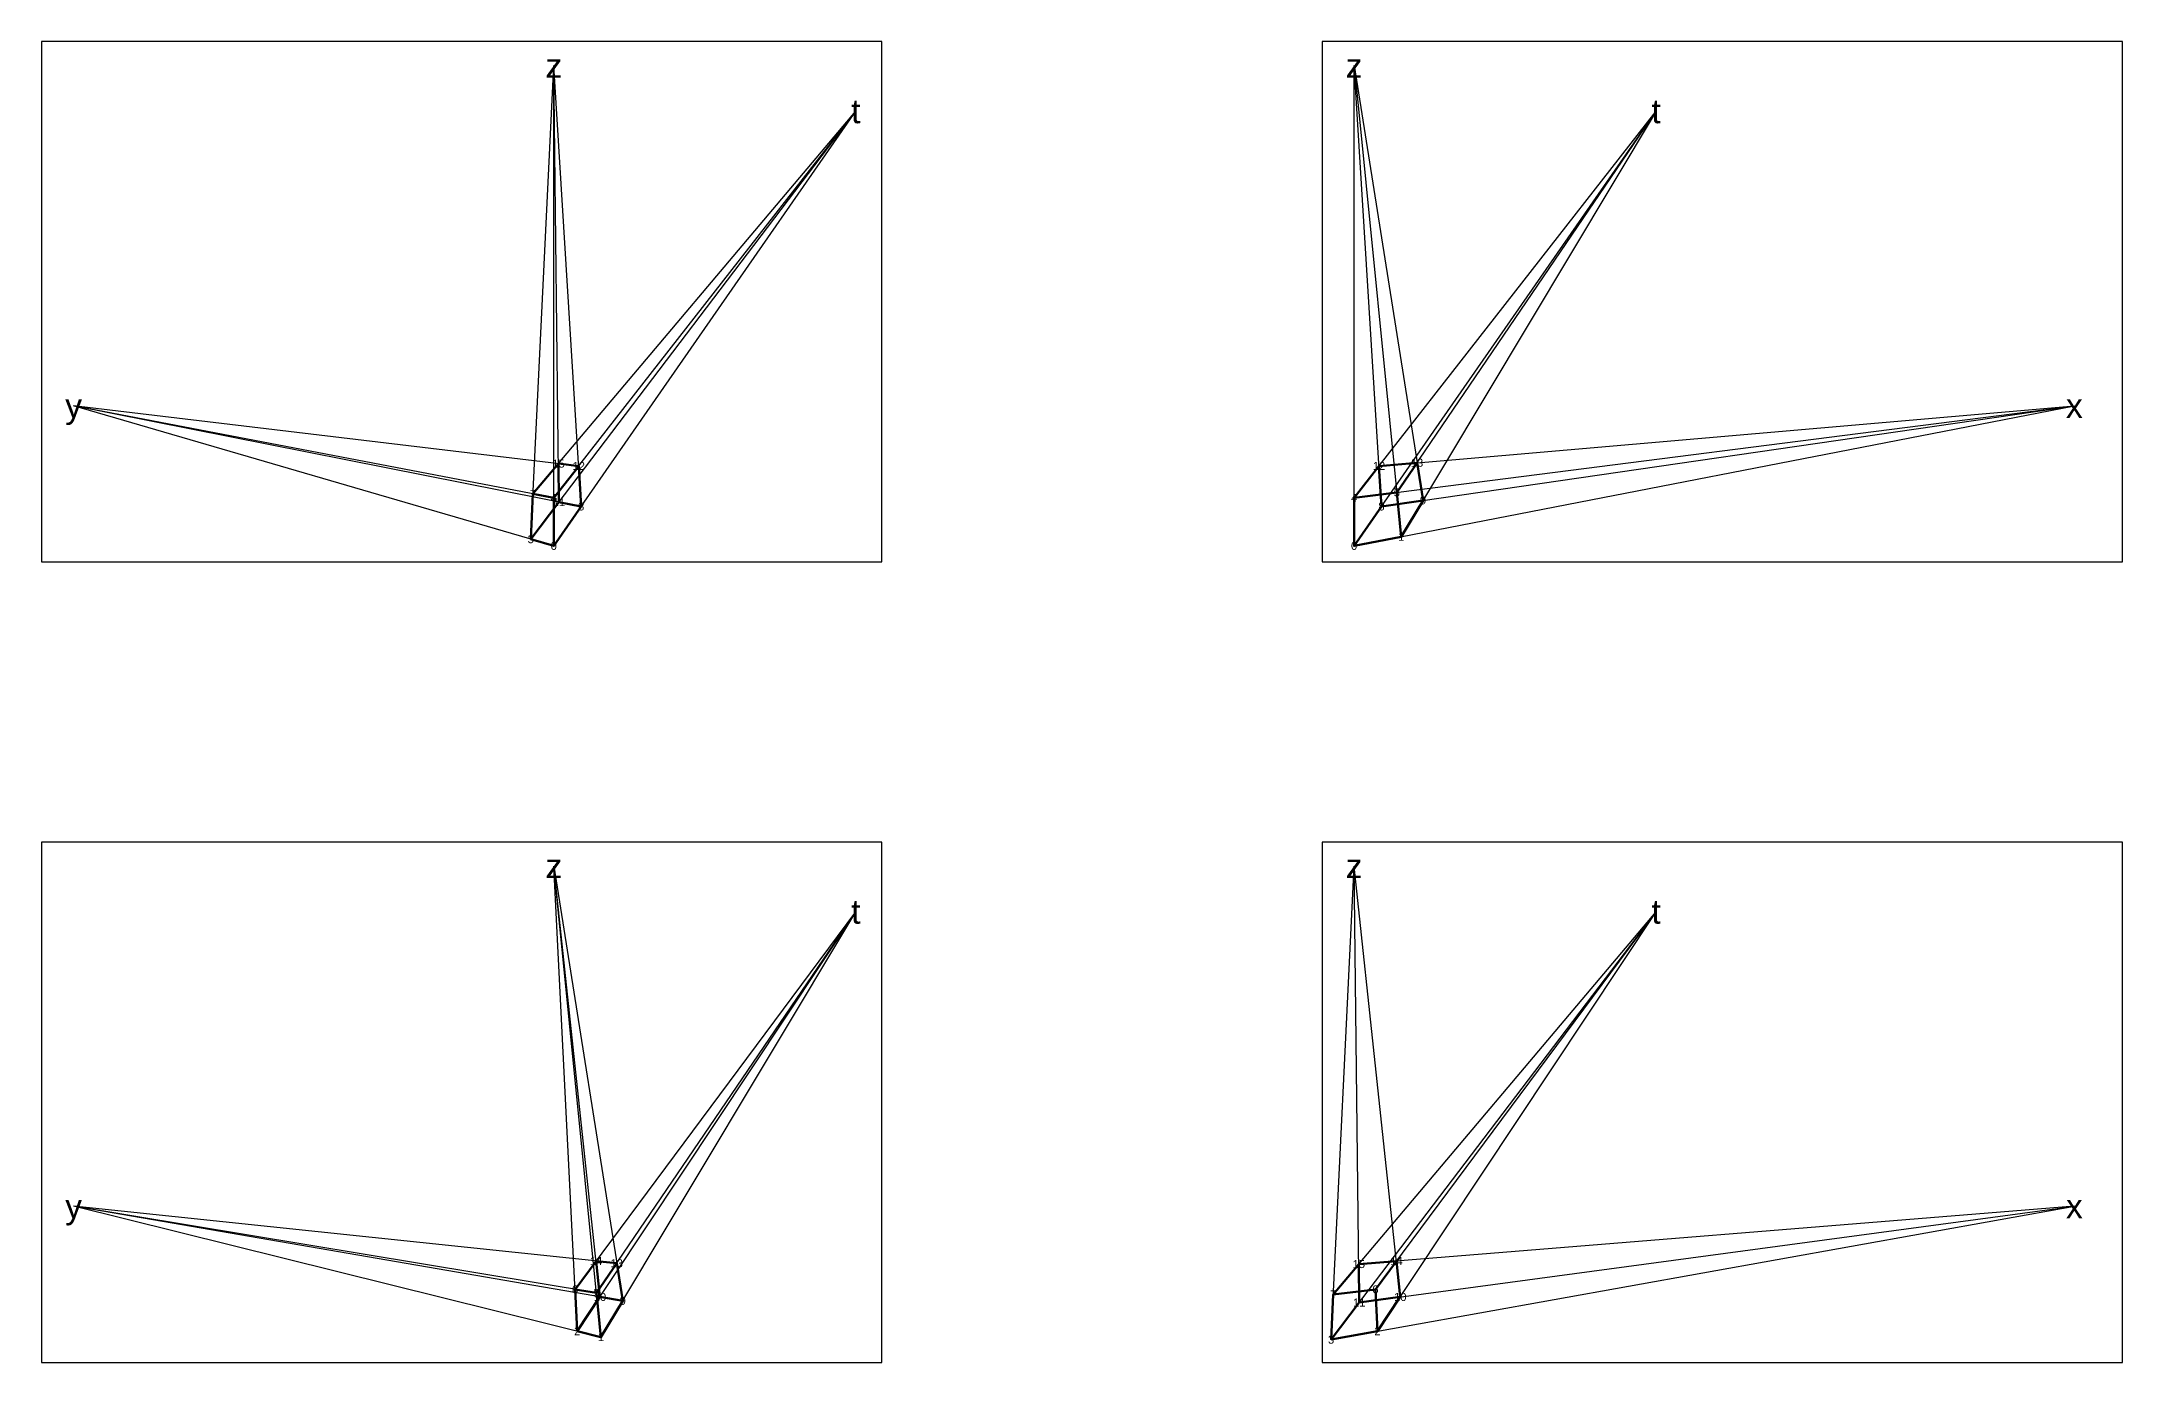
# Model space of a CAD drawing. Header units: millimetres. Extents: x -6400 to 79100, y -20150 to 6300.
# Drawn here: x 13600 to 39600, y -10200 to 6300 of the extents above; entities that cross this region are included whole.
import ezdxf
from ezdxf.enums import TextEntityAlignment as Align

# ---------------------------------------------------------------- set-up
doc = ezdxf.new("R2010")
doc.units = ezdxf.units.MM
for name, color, linetype in [('t', 6, 'Continuous'), ('x', 1, 'Continuous'), ('y', 3, 'Continuous'), ('z', 5, 'Continuous')]:
    doc.layers.add(name, color=color, linetype=linetype)
doc.styles.get("Standard").update_dxf_attribs({"font": 'arial.ttf'})

msp = doc.modelspace()

# ---------------------------------------------------------------- linework, layer by layer
at = {"color": 1}
msp.add_line((30311, 998), (39000, 1750), dxfattribs=at)
for points in [[(13600, -200), (24100, -200), (24100, 6300), (13600, 6300)], [(29600, -200), (39600, -200), (39600, 6300), (29600, 6300)], [(13600, -10200), (24100, -10200), (24100, -3700), (13600, -3700)], [(29600, -10200), (39600, -10200), (39600, -3700), (29600, -3700)]]:
    msp.add_lwpolyline(points, close=True)
at = {"layer": 't'}
for p, q in [((19712, 84), (23773, 5430)), ((19740, 650), (23773, 5430)), ((20000, 0), (23773, 5430)), ((20000, 600), (23773, 5430)), ((30000, 0), (33773, 5430)), ((30000, 600), (33773, 5430)), ((30534, 668), (33773, 5430)), ((33773, 5430), (30589, 115)), ((20266, -9288), (23773, -4570)), ((20292, -9812), (23773, -4570)), ((20534, -9332), (23773, -4570)), ((20589, -9885), (23773, -4570)), ((29712, -9916), (33773, -4570)), ((29740, -9350), (33773, -4570)), ((30266, -9288), (33773, -4570)), ((30292, -9812), (33773, -4570))]:
    msp.add_line(p, q, dxfattribs=at)
at = {"layer": 'x'}
for p, q in [((30000, 0), (39000, 1750)), ((30000, 600), (39000, 1750)), ((30342, 493), (39000, 1750)), ((29712, -9916), (39000, -8250)), ((39000, -8250), (30059, -8972)), ((30064, -9452), (39000, -8250))]:
    msp.add_line(p, q, dxfattribs=at)
at = {"layer": 'x', "lineweight": 50}
for points in [[(19712, 84), (20064, 548), (20059, 1028), (19740, 650)], [(20000, 0), (20342, 493), (20311, 998), (20000, 600)], [(20064, 548), (20342, 493), (20311, 998), (20059, 1028)], [(19712, 84), (20000, 0), (20000, 600), (19740, 650)], [(20292, -9812), (20577, -9383), (20529, -8934), (20266, -9288)], [(20529, -8934), (20786, -8961), (20861, -9432), (20577, -9383)], [(20589, -9885), (20861, -9432), (20786, -8961), (20534, -9332)], [(20292, -9812), (20589, -9885), (20534, -9332), (20266, -9288)]]:
    msp.add_lwpolyline(points, close=True, dxfattribs=at)
at = {"layer": 'y'}
for p, q in [((20000, 600), (14000, 1750)), ((20000, 0), (14000, 1750)), ((20342, 493), (14000, 1750)), ((20311, 998), (14000, 1750)), ((20534, -9332), (14000, -8250)), ((20589, -9885), (14000, -8250)), ((20861, -9432), (14000, -8250)), ((20786, -8961), (14000, -8250))]:
    msp.add_line(p, q, dxfattribs=at)
at = {"layer": 'y', "lineweight": 50}
for points in [[(30000, 600), (30534, 668), (30786, 1039), (30311, 998)], [(30000, 600), (30000, 0), (30342, 493), (30311, 998)], [(30861, 568), (30589, 115), (30534, 668), (30786, 1039)], [(30000, 0), (30589, 115), (30861, 568), (30342, 493)], [(29712, -9916), (30064, -9452), (30059, -8972), (29740, -9350)], [(30064, -9452), (30577, -9383), (30529, -8934), (30059, -8972)], [(30292, -9812), (30577, -9383), (30529, -8934), (30266, -9288)], [(29712, -9916), (30292, -9812), (30266, -9288), (29740, -9350)]]:
    msp.add_lwpolyline(points, close=True, dxfattribs=at)
at = {"layer": 'z'}
for p, q in [((19712, 84), (20000, 6000)), ((20000, 0), (20000, 6000)), ((20064, 548), (20000, 6000)), ((20342, 493), (20000, 6000)), ((30000, 6000), (30589, 115)), ((30000, 0), (30000, 6000)), ((30342, 493), (30000, 6000)), ((30000, 6000), (30861, 568)), ((20589, -9885), (20000, -4000)), ((20577, -9383), (20000, -4000)), ((20292, -9812), (20000, -4000)), ((20000, -4000), (20861, -9432)), ((29712, -9916), (30000, -4000)), ((30064, -9452), (30000, -4000)), ((30577, -9383), (30000, -4000))]:
    msp.add_line(p, q, dxfattribs=at)

# ---------------------------------------------------------------- texts
for s, p in [('15', (20059, 1028)), ('12', (20311, 998)), ('12', (30311, 998)), ('13', (30786, 1039)), ('7', (19740, 650)), ('4', (20000, 600)), ('11', (20064, 548)), ('8', (20342, 493)), ('4', (30000, 600)), ('8', (30342, 493)), ('5', (30534, 668)), ('9', (30861, 568)), ('3', (19712, 84)), ('0', (20000, 0)), ('0', (30000, 0)), ('1', (30589, 115)), ('14', (20529, -8934)), ('13', (20786, -8961)), ('15', (30059, -8972)), ('14', (30529, -8934)), ('6', (20266, -9288)), ('5', (20534, -9332)), ('10', (20577, -9383)), ('7', (29740, -9350)), ('6', (30266, -9288)), ('10', (30577, -9383)), ('9', (20861, -9432)), ('11', (30064, -9452)), ('2', (20292, -9812)), ('1', (20589, -9885)), ('3', (29712, -9916)), ('2', (30292, -9812))]:
    msp.add_text(s, height=100).set_placement(p, align=Align.MIDDLE_CENTER)
at = {"layer": 't'}
for p in [(23773, 5430), (33773, 5430), (23773, -4570), (33773, -4570)]:
    msp.add_text('t', height=300, dxfattribs=at).set_placement(p, align=Align.MIDDLE_CENTER)
at = {"layer": 'x'}
for p in [(39000, 1750), (39000, -8250)]:
    msp.add_text('x', height=300, dxfattribs=at).set_placement(p, align=Align.MIDDLE_CENTER)
at = {"layer": 'y'}
for p in [(14000, 1750), (14000, -8250)]:
    msp.add_text('y', height=300, dxfattribs=at).set_placement(p, align=Align.MIDDLE_CENTER)
at = {"layer": 'z'}
for p in [(20000, 6000), (30000, 6000), (20000, -4000), (30000, -4000)]:
    msp.add_text('z', height=300, dxfattribs=at).set_placement(p, align=Align.MIDDLE_CENTER)

doc.saveas('drawing.dxf')
